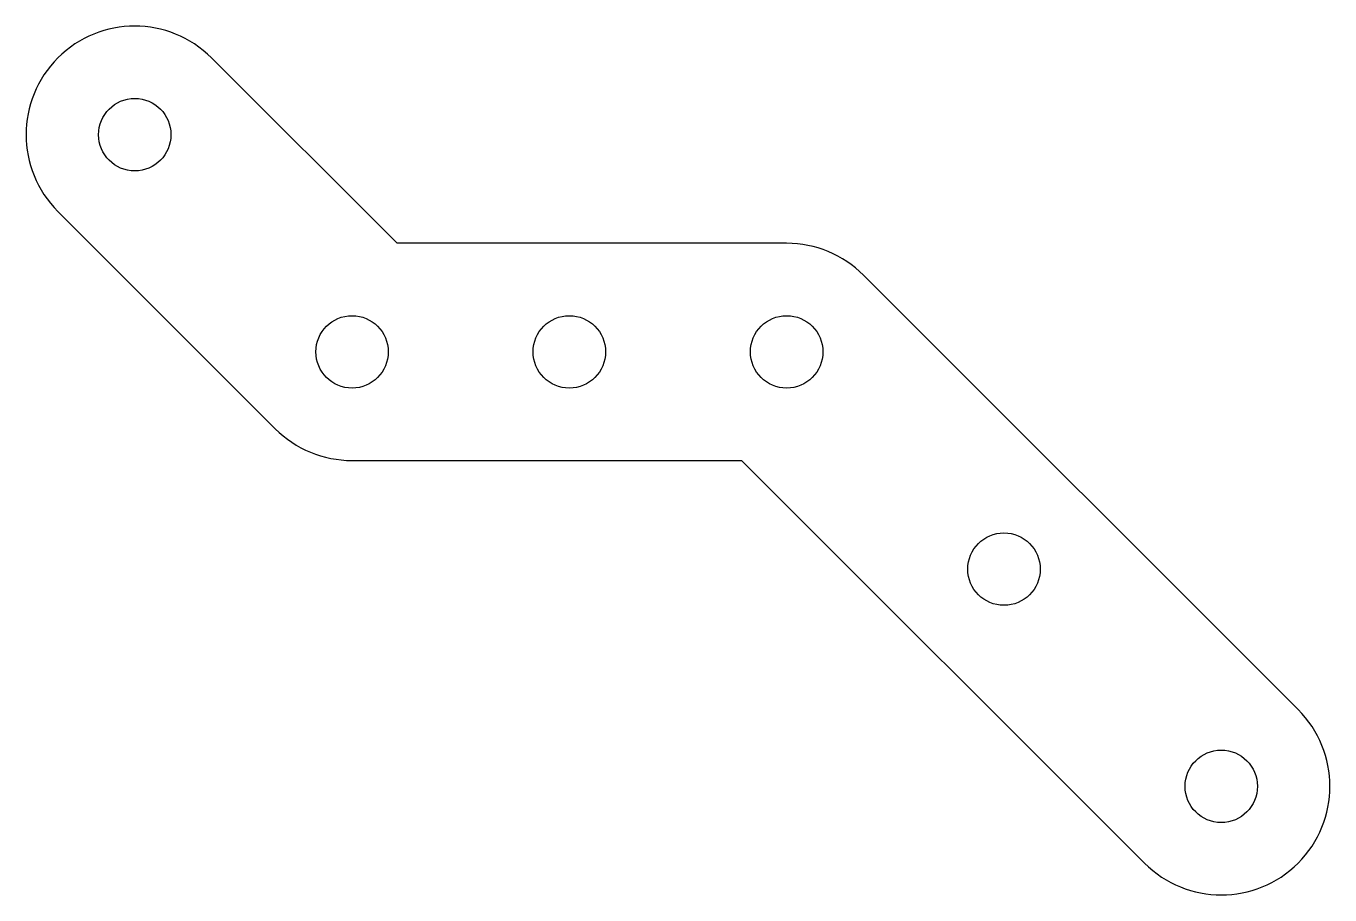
# Model space of a CAD drawing. Header units: millimetres. Extents: x 333.5 to 387.5, y 175 to 211.
import ezdxf

# ---------------------------------------------------------------- set-up
doc = ezdxf.new("R2010")
doc.units = ezdxf.units.MM
doc.layers.add('Default', color=7, linetype='Continuous')

msp = doc.modelspace()

# ---------------------------------------------------------------- linework, layer by layer
at = {"layer": 'Default', "color": 7, "linetype": 'Continuous'}
for p, q in [((348.866, 201.956), (341.184, 209.638)), ((334.82, 203.274), (343.82, 194.274)), ((365.002, 201.956), (348.866, 201.956)), ((386.184, 182.638), (368.184, 200.638)), ((347.002, 192.956), (363.138, 192.956)), ((363.138, 192.956), (379.82, 176.274))]:
    msp.add_line(p, q, dxfattribs=at)
for centre in [(338.002, 206.456), (347.002, 197.456), (347.002, 197.456), (356.002, 197.456), (365.002, 197.456), (374.002, 188.456), (383.002, 179.456)]:
    msp.add_circle(centre, 1.5, dxfattribs=at)
for centre, start, end in [((338.002, 206.456), 45, 225), ((365.002, 197.456), 45, 90), ((347.002, 197.456), 225, 270), ((383.002, 179.456), 225, 45)]:
    msp.add_arc(centre, 4.5, start, end, dxfattribs=at)

doc.saveas('drawing.dxf')
